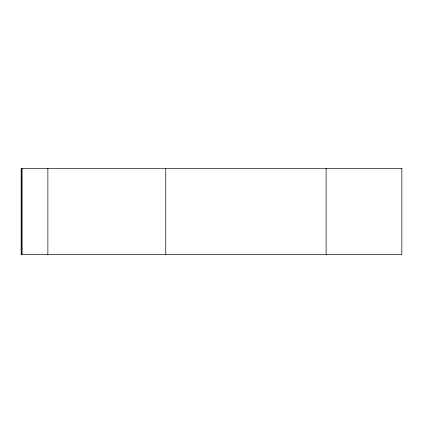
<?xml version="1.0" encoding="UTF-8"?>
<svg xmlns="http://www.w3.org/2000/svg" width="423" height="423" viewBox="0 0 423 423"><rect width="100%" height="100%" fill="white"/><g stroke="black" fill="none" stroke-linecap="round" stroke-linejoin="round"><path stroke-width="0.63" d="M21.742 248.914L22.038 248.914M326.128 168.439L326.128 254.561M165.768 168.439L165.768 254.561M47.878 168.439L47.878 254.561M22.038 168.439L22.038 254.561M21.742 168.439L21.742 254.561M401.85 168.439L21.15 168.439L21.15 254.561L401.85 254.561L401.85 168.439"/></g></svg>
